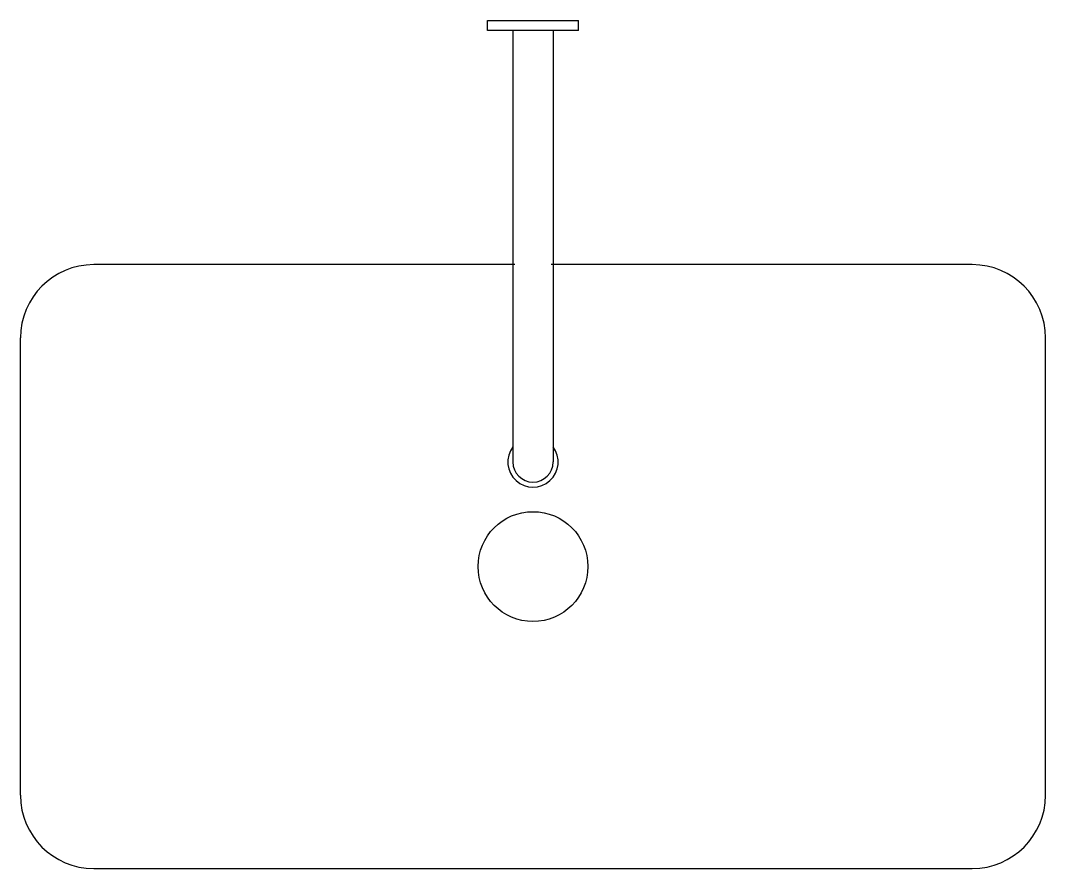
# Model space of a CAD drawing. Extents: x 39.872 to 40.432, y 95.129 to 95.592.
import ezdxf

# ---------------------------------------------------------------- set-up
doc = ezdxf.new("R2010")
doc.units = 0
doc.header["$LTSCALE"] = 0.25
doc.header["$MEASUREMENT"] = 0
doc.layers.get('0').update_dxf_attribs({"linetype": 'CONTINUOUS'})

msp = doc.modelspace()

# ---------------------------------------------------------------- linework, layer by layer
for p, q in [((40.12715, 95.59247), (40.17693, 95.59247)), ((40.12715, 95.58697), (40.12715, 95.59247)), ((40.17693, 95.58697), (40.17693, 95.59247)), ((40.17693, 95.58697), (40.12715, 95.58697)), ((40.14104, 95.58697), (40.14104, 95.35121)), ((40.16304, 95.58697), (40.16304, 95.35121)), ((40.14204, 95.45904), (39.91204, 95.45904)), ((40.39204, 95.45904), (40.16204, 95.45904)), ((39.87204, 95.16904), (39.87204, 95.41904)), ((40.43204, 95.16904), (40.43204, 95.41904)), ((39.91204, 95.12904), (40.39204, 95.12904))]:
    msp.add_line(p, q)
msp.add_circle((40.15204, 95.29404), 0.03)
for centre, radius, start, end in [((39.91204, 95.41904), 0.04, 90, 180), ((40.39204, 95.41904), 0.04, 0, 90), ((40.15204, 95.35121), 0.01375, 143.1301, 36.8699), ((40.15204, 95.35121), 0.011, 180.0001, 0.0001), ((39.91204, 95.16904), 0.04, 180, 270), ((40.39204, 95.16904), 0.04, 270, 0)]:
    msp.add_arc(centre, radius, start, end)

doc.saveas('drawing.dxf')
